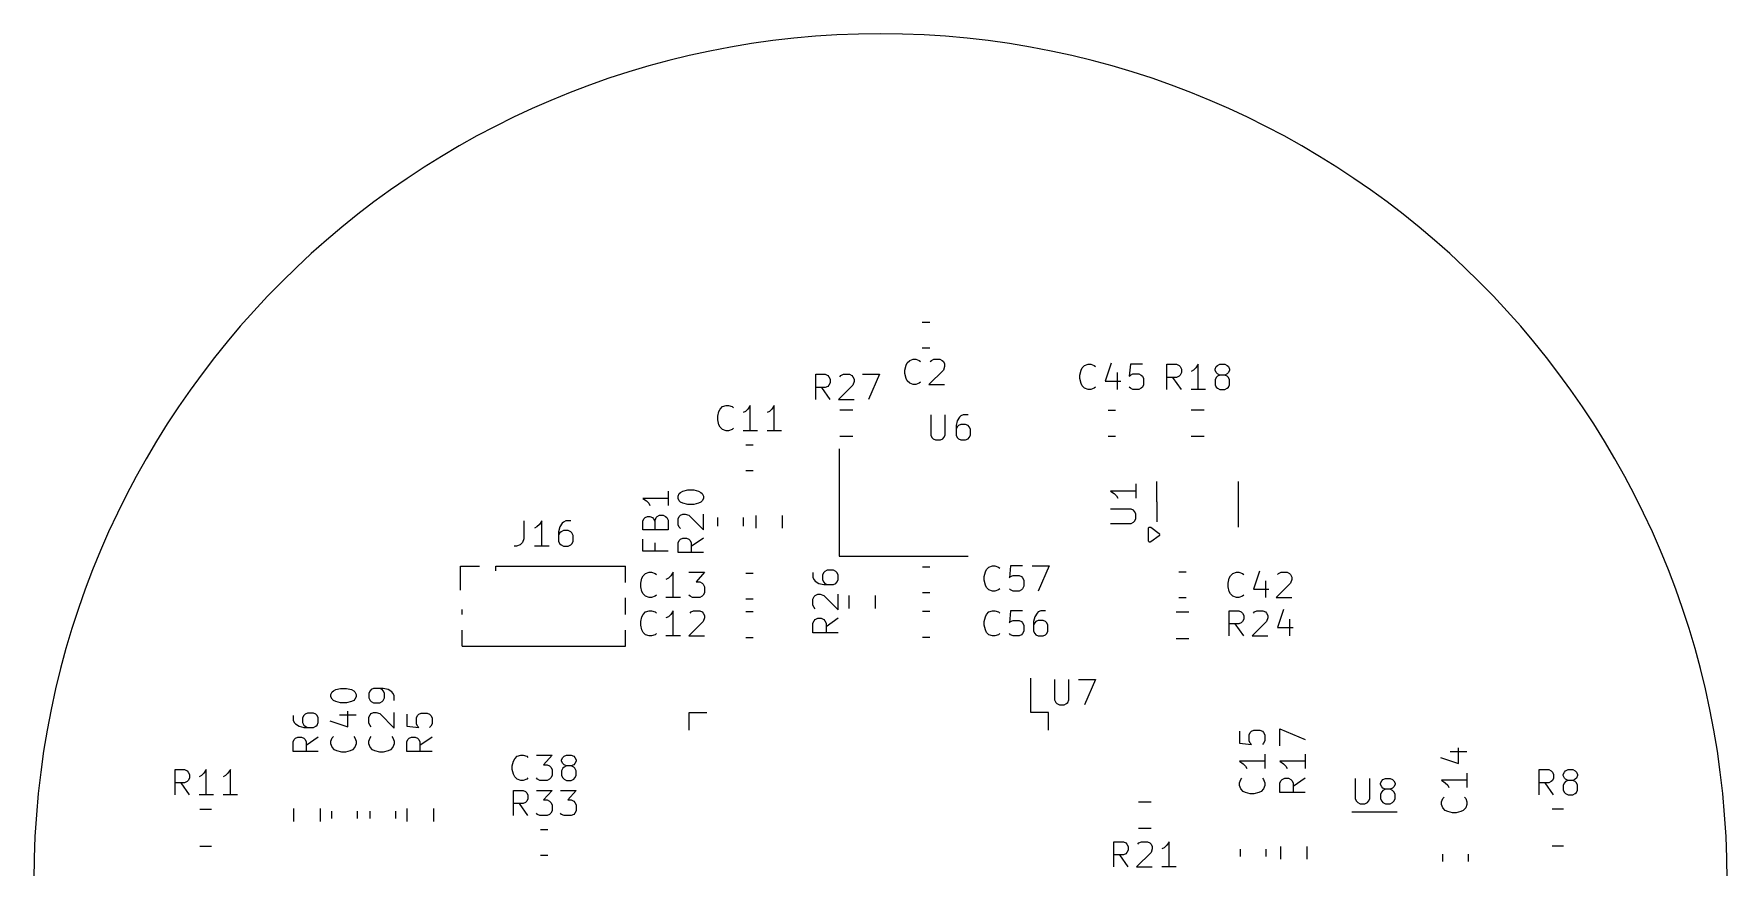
# Model space of a CAD drawing. Extents: x 116 to 183, y -110.2 to -37.6.
# Drawn here: x 116 to 183, y -70.6 to -37.6 of the extents above; entities that cross this region are included whole.
import ezdxf

# ---------------------------------------------------------------- set-up
doc = ezdxf.new("R2010")
doc.units = 0
doc.layers.add('BLACK', color=7, linetype='CONTINUOUS')

msp = doc.modelspace()

# ---------------------------------------------------------------- linework, layer by layer
at = {"layer": 'BLACK', "linetype": 'CONTINUOUS'}
for p, q in [((151.103733, -48.99), (151.396267, -48.99)), ((151.103733, -50.01), (151.396267, -50.01)), ((150.414286, -50.88339), (150.461905, -50.692914)), ((150.414286, -51.026247), (150.414286, -50.88339)), ((150.461905, -50.692914), (150.509524, -50.597676)), ((150.509524, -50.597676), (150.604762, -50.502438)), ((150.604762, -50.502438), (150.747619, -50.454819)), ((150.747619, -50.454819), (150.842857, -50.454819)), ((150.842857, -50.454819), (150.985714, -50.502438)), ((150.985714, -50.502438), (151.033333, -50.550057)), ((151.938095, -50.88339), (151.366667, -51.454819)), ((151.414286, -50.550057), (151.461905, -50.502438)), ((151.461905, -50.502438), (151.557143, -50.454819)), ((151.557143, -50.454819), (151.795238, -50.454819)), ((151.795238, -50.454819), (151.890476, -50.502438)), ((151.890476, -50.502438), (151.938095, -50.550057)), ((151.938095, -50.550057), (151.985714, -50.645295)), ((151.985714, -50.740533), (151.938095, -50.88339)), ((151.985714, -50.645295), (151.985714, -50.740533)), ((157.338095, -51.08339), (157.385714, -50.892914)), ((157.385714, -50.892914), (157.433333, -50.797676)), ((157.433333, -50.797676), (157.528571, -50.702438)), ((157.528571, -50.702438), (157.671428, -50.654819)), ((157.671428, -50.654819), (157.766666, -50.654819)), ((157.766666, -50.654819), (157.909523, -50.702438)), ((157.909523, -50.702438), (157.957142, -50.750057)), ((158.57619, -50.6072), (158.338095, -51.321485)), ((159.338095, -50.654819), (159.290476, -51.131009)), ((159.814285, -50.654819), (159.338095, -50.654819)), ((160.785714, -51.654819), (160.785714, -50.654819)), ((160.785714, -50.654819), (161.166666, -50.654819)), ((161.166666, -50.654819), (161.261904, -50.702438)), ((161.261904, -50.702438), (161.309523, -50.750057)), ((161.309523, -50.750057), (161.357142, -50.845295)), ((161.357142, -50.845295), (161.357142, -50.988152)), ((161.833333, -50.892914), (161.738095, -50.940533)), ((161.928571, -50.797676), (161.833333, -50.892914)), ((162.023809, -50.654819), (161.928571, -50.797676)), ((162.023809, -51.654819), (162.023809, -50.654819)), ((162.690476, -50.845295), (162.738095, -50.750057)), ((162.690476, -50.892914), (162.690476, -50.845295)), ((162.738095, -50.988152), (162.690476, -50.892914)), ((162.738095, -50.750057), (162.785714, -50.702438)), ((162.785714, -50.702438), (162.880952, -50.654819)), ((162.880952, -50.654819), (163.071428, -50.654819)), ((163.071428, -50.654819), (163.166666, -50.702438)), ((163.166666, -50.702438), (163.214285, -50.750057)), ((163.214285, -50.750057), (163.261904, -50.845295)), ((163.261904, -50.892914), (163.214285, -50.988152)), ((163.261904, -50.845295), (163.261904, -50.892914)), ((146.885714, -52.054819), (146.885714, -51.054819)), ((146.885714, -51.054819), (147.266666, -51.054819)), ((147.266666, -51.578628), (146.885714, -51.578628)), ((147.457142, -52.054819), (147.123809, -51.578628)), ((147.266666, -51.054819), (147.361904, -51.102438)), ((147.361904, -51.531009), (147.266666, -51.578628)), ((147.361904, -51.102438), (147.409523, -51.150057)), ((147.409523, -51.48339), (147.361904, -51.531009)), ((147.409523, -51.150057), (147.457142, -51.245295)), ((147.457142, -51.388152), (147.409523, -51.48339)), ((147.457142, -51.245295), (147.457142, -51.388152)), ((148.361904, -51.48339), (147.790476, -52.054819)), ((147.838095, -51.150057), (147.885714, -51.102438)), ((147.885714, -51.102438), (147.980952, -51.054819)), ((147.980952, -51.054819), (148.219047, -51.054819)), ((148.219047, -51.054819), (148.314285, -51.102438)), ((148.314285, -51.102438), (148.361904, -51.150057)), ((148.361904, -51.150057), (148.409523, -51.245295)), ((148.409523, -51.340533), (148.361904, -51.48339)), ((148.409523, -51.245295), (148.409523, -51.340533)), ((148.742857, -51.054819), (149.409523, -51.054819)), ((149.409523, -51.054819), (148.980952, -52.054819)), ((150.461905, -51.216723), (150.414286, -51.026247)), ((150.509524, -51.311961), (150.461905, -51.216723)), ((150.604762, -51.4072), (150.509524, -51.311961)), ((150.747619, -51.454819), (150.604762, -51.4072)), ((150.842857, -51.454819), (150.747619, -51.454819)), ((150.985714, -51.4072), (150.842857, -51.454819)), ((151.033333, -51.35958), (150.985714, -51.4072)), ((151.366667, -51.454819), (151.985714, -51.454819)), ((157.338095, -51.226247), (157.338095, -51.08339)), ((157.385714, -51.416723), (157.338095, -51.226247)), ((157.433333, -51.511961), (157.385714, -51.416723)), ((157.528571, -51.6072), (157.433333, -51.511961)), ((157.957142, -51.55958), (157.909523, -51.6072)), ((158.338095, -51.321485), (158.957142, -51.321485)), ((158.814285, -50.988152), (158.814285, -51.654819)), ((159.290476, -51.131009), (159.338095, -51.08339)), ((159.338095, -51.6072), (159.290476, -51.55958)), ((159.338095, -51.08339), (159.433333, -51.035771)), ((159.433333, -51.035771), (159.671428, -51.035771)), ((159.671428, -51.035771), (159.766666, -51.08339)), ((159.766666, -51.08339), (159.814285, -51.131009)), ((159.814285, -51.55958), (159.766666, -51.6072)), ((159.814285, -51.131009), (159.861904, -51.226247)), ((159.861904, -51.464342), (159.814285, -51.55958)), ((159.861904, -51.226247), (159.861904, -51.464342)), ((161.166666, -51.178628), (160.785714, -51.178628)), ((161.357142, -51.654819), (161.023809, -51.178628)), ((161.261904, -51.131009), (161.166666, -51.178628)), ((161.309523, -51.08339), (161.261904, -51.131009)), ((161.357142, -50.988152), (161.309523, -51.08339)), ((162.738095, -51.178628), (162.690476, -51.273866)), ((162.690476, -51.273866), (162.690476, -51.464342)), ((162.690476, -51.464342), (162.738095, -51.55958)), ((162.785714, -51.035771), (162.738095, -50.988152)), ((162.785714, -51.131009), (162.738095, -51.178628)), ((162.738095, -51.55958), (162.785714, -51.6072)), ((162.880952, -51.08339), (162.785714, -51.035771)), ((162.880952, -51.08339), (162.785714, -51.131009)), ((163.071428, -51.08339), (162.880952, -51.08339)), ((163.166666, -51.035771), (163.071428, -51.08339)), ((163.166666, -51.131009), (163.071428, -51.08339)), ((163.214285, -50.988152), (163.166666, -51.035771)), ((163.214285, -51.178628), (163.166666, -51.131009)), ((163.166666, -51.6072), (163.214285, -51.55958)), ((163.261904, -51.273866), (163.214285, -51.178628)), ((163.214285, -51.55958), (163.261904, -51.464342)), ((163.261904, -51.464342), (163.261904, -51.273866)), ((147.790476, -52.054819), (148.409523, -52.054819)), ((157.671428, -51.654819), (157.528571, -51.6072)), ((157.766666, -51.654819), (157.671428, -51.654819)), ((157.909523, -51.6072), (157.766666, -51.654819)), ((159.433333, -51.654819), (159.338095, -51.6072)), ((159.671428, -51.654819), (159.433333, -51.654819)), ((159.766666, -51.6072), (159.671428, -51.654819)), ((162.309523, -51.654819), (161.738095, -51.654819)), ((162.785714, -51.6072), (162.880952, -51.654819)), ((162.880952, -51.654819), (163.071428, -51.654819)), ((163.071428, -51.654819), (163.166666, -51.6072)), ((143.010095, -52.71539), (143.057714, -52.524914)), ((143.010095, -52.858247), (143.010095, -52.71539)), ((143.057714, -53.048723), (143.010095, -52.858247)), ((143.057714, -52.524914), (143.105333, -52.429676)), ((143.105333, -52.429676), (143.200571, -52.334438)), ((143.200571, -52.334438), (143.343428, -52.286819)), ((143.343428, -52.286819), (143.438666, -52.286819)), ((143.438666, -52.286819), (143.581523, -52.334438)), ((143.581523, -52.334438), (143.629142, -52.382057)), ((144.105333, -52.524914), (144.010095, -52.572533)), ((144.200571, -52.429676), (144.105333, -52.524914)), ((144.295809, -52.286819), (144.200571, -52.429676)), ((144.295809, -53.286819), (144.295809, -52.286819)), ((145.057714, -52.524914), (144.962476, -52.572533)), ((145.152952, -52.429676), (145.057714, -52.524914)), ((145.24819, -52.286819), (145.152952, -52.429676)), ((145.24819, -53.286819), (145.24819, -52.286819)), ((148.354724, -52.4775), (147.845276, -52.4775)), ((151.438095, -52.654819), (151.438095, -53.464342)), ((152.009523, -53.464342), (152.009523, -52.654819)), ((152.485714, -52.892914), (152.438095, -53.08339)), ((152.580952, -52.750057), (152.485714, -52.892914)), ((152.628571, -52.702438), (152.580952, -52.750057)), ((152.723809, -52.654819), (152.628571, -52.702438)), ((152.914285, -52.654819), (152.723809, -52.654819)), ((158.746267, -52.49), (158.453733, -52.49)), ((162.254724, -52.4775), (161.745276, -52.4775)), ((143.105333, -53.143961), (143.057714, -53.048723)), ((143.200571, -53.2392), (143.105333, -53.143961)), ((143.343428, -53.286819), (143.200571, -53.2392)), ((143.438666, -53.286819), (143.343428, -53.286819)), ((143.581523, -53.2392), (143.438666, -53.286819)), ((143.629142, -53.19158), (143.581523, -53.2392)), ((144.581523, -53.286819), (144.010095, -53.286819)), ((145.533904, -53.286819), (144.962476, -53.286819)), ((148.354724, -53.5225), (147.845276, -53.5225)), ((151.438095, -53.464342), (151.485714, -53.55958)), ((151.485714, -53.55958), (151.533333, -53.6072)), ((151.914285, -53.6072), (151.961904, -53.55958)), ((151.961904, -53.55958), (152.009523, -53.464342)), ((152.438095, -53.08339), (152.438095, -53.464342)), ((152.485714, -53.131009), (152.438095, -53.226247)), ((152.438095, -53.464342), (152.485714, -53.55958)), ((152.533333, -53.08339), (152.485714, -53.131009)), ((152.485714, -53.55958), (152.533333, -53.6072)), ((152.628571, -53.035771), (152.533333, -53.08339)), ((152.819047, -53.035771), (152.628571, -53.035771)), ((152.914285, -53.08339), (152.819047, -53.035771)), ((152.961904, -53.131009), (152.914285, -53.08339)), ((152.914285, -53.6072), (152.961904, -53.55958)), ((153.009523, -53.226247), (152.961904, -53.131009)), ((152.961904, -53.55958), (153.009523, -53.464342)), ((153.009523, -53.464342), (153.009523, -53.226247)), ((158.746267, -53.51), (158.453733, -53.51)), ((162.254724, -53.5225), (161.745276, -53.5225)), ((144.125733, -53.846), (144.418267, -53.846)), ((147.818, -54.009), (147.818, -58.259)), ((151.533333, -53.6072), (151.628571, -53.654819)), ((151.628571, -53.654819), (151.819047, -53.654819)), ((151.819047, -53.654819), (151.914285, -53.6072)), ((152.533333, -53.6072), (152.628571, -53.654819)), ((152.628571, -53.654819), (152.819047, -53.654819)), ((152.819047, -53.654819), (152.914285, -53.6072)), ((144.125733, -54.866), (144.418267, -54.866)), ((159.554819, -55.390476), (159.554819, -55.961904)), ((160.39, -56.1), (160.39, -55.3)), ((163.61, -57.1), (163.61, -55.3)), ((141.043819, -55.967428), (140.043819, -55.967428)), ((140.043819, -55.967428), (140.186676, -56.062666)), ((140.186676, -56.062666), (140.281914, -56.157904)), ((140.281914, -56.157904), (140.329533, -56.253142)), ((141.043819, -55.681714), (141.043819, -56.253142)), ((141.440819, -55.87219), (141.488438, -55.776952)), ((141.440819, -55.967428), (141.440819, -55.87219)), ((141.488438, -56.062666), (141.440819, -55.967428)), ((141.488438, -55.776952), (141.536057, -55.729333)), ((141.536057, -56.110285), (141.488438, -56.062666)), ((141.536057, -55.729333), (141.631295, -55.681714)), ((141.631295, -56.157904), (141.536057, -56.110285)), ((141.631295, -55.681714), (141.821771, -55.634095)), ((141.821771, -56.205523), (141.631295, -56.157904)), ((141.821771, -55.634095), (142.059866, -55.634095)), ((142.059866, -56.205523), (141.821771, -56.205523)), ((142.059866, -55.634095), (142.250342, -55.681714)), ((142.250342, -56.157904), (142.059866, -56.205523)), ((142.250342, -55.681714), (142.34558, -55.729333)), ((142.34558, -56.110285), (142.250342, -56.157904)), ((142.34558, -55.729333), (142.3932, -55.776952)), ((142.3932, -56.062666), (142.34558, -56.110285)), ((142.3932, -55.776952), (142.440819, -55.87219)), ((142.440819, -55.967428), (142.3932, -56.062666)), ((142.440819, -55.87219), (142.440819, -55.967428)), ((159.554819, -55.67619), (158.554819, -55.67619)), ((158.554819, -55.67619), (158.697676, -55.771428)), ((158.697676, -55.771428), (158.792914, -55.866666)), ((158.792914, -55.866666), (158.840533, -55.961904)), ((160.39, -56.1), (160.39, -56.9)), ((135.334476, -56.858819), (135.334476, -57.573104)), ((136.048762, -56.858819), (135.953524, -57.001676)), ((136.048762, -57.858819), (136.048762, -56.858819)), ((136.905905, -56.906438), (136.858286, -56.954057)), ((137.001143, -56.858819), (136.905905, -56.906438)), ((137.191619, -56.858819), (137.001143, -56.858819)), ((140.043819, -56.87219), (140.091438, -56.776952)), ((140.043819, -57.205523), (140.043819, -56.87219)), ((140.091438, -56.776952), (140.139057, -56.729333)), ((140.139057, -56.729333), (140.234295, -56.681714)), ((140.234295, -56.681714), (140.329533, -56.681714)), ((140.329533, -56.681714), (140.424771, -56.729333)), ((140.424771, -56.729333), (140.47239, -56.776952)), ((140.47239, -56.776952), (140.520009, -56.87219)), ((140.520009, -56.87219), (140.567628, -56.729333)), ((140.520009, -56.87219), (140.520009, -57.205523)), ((140.567628, -56.729333), (140.615247, -56.681714)), ((140.615247, -56.681714), (140.710485, -56.634095)), ((140.710485, -56.634095), (140.853342, -56.634095)), ((140.853342, -56.634095), (140.94858, -56.681714)), ((140.94858, -56.681714), (140.9962, -56.729333)), ((140.9962, -56.729333), (141.043819, -56.824571)), ((141.043819, -56.824571), (141.043819, -57.205523)), ((141.440819, -56.776952), (141.488438, -56.681714)), ((141.440819, -57.015047), (141.440819, -56.776952)), ((141.488438, -56.681714), (141.536057, -56.634095)), ((141.536057, -56.634095), (141.631295, -56.586476)), ((141.631295, -56.586476), (141.726533, -56.586476)), ((141.726533, -56.586476), (141.86939, -56.634095)), ((141.86939, -56.634095), (142.440819, -57.205523)), ((142.440819, -57.205523), (142.440819, -56.586476)), ((143, -56.724733), (143, -57.067267)), ((144.02, -56.724733), (144.02, -57.067267)), ((144.5115, -56.641276), (144.5115, -57.150724)), ((145.5565, -56.641276), (145.5565, -57.150724)), ((159.364342, -56.390476), (158.554819, -56.390476)), ((159.45958, -56.438095), (159.364342, -56.390476)), ((159.364342, -56.961904), (159.45958, -56.914285)), ((159.5072, -56.485714), (159.45958, -56.438095)), ((159.45958, -56.914285), (159.5072, -56.866666)), ((159.554819, -56.580952), (159.5072, -56.485714)), ((159.5072, -56.866666), (159.554819, -56.771428)), ((159.554819, -56.771428), (159.554819, -56.580952)), ((135.334476, -57.573104), (135.286857, -57.715961)), ((135.858286, -57.096914), (135.763048, -57.144533)), ((135.953524, -57.001676), (135.858286, -57.096914)), ((136.763048, -57.096914), (136.715429, -57.28739)), ((136.715429, -57.28739), (136.715429, -57.668342)), ((136.763048, -57.335009), (136.715429, -57.430247)), ((136.858286, -56.954057), (136.763048, -57.096914)), ((136.810667, -57.28739), (136.763048, -57.335009)), ((136.905905, -57.239771), (136.810667, -57.28739)), ((137.096381, -57.239771), (136.905905, -57.239771)), ((137.191619, -57.28739), (137.096381, -57.239771)), ((137.239238, -57.335009), (137.191619, -57.28739)), ((137.286857, -57.430247), (137.239238, -57.335009)), ((137.286857, -57.668342), (137.286857, -57.430247)), ((141.043819, -57.205523), (140.043819, -57.205523)), ((140.043819, -58.062666), (140.043819, -57.586476)), ((141.488438, -57.110285), (141.440819, -57.015047)), ((141.536057, -57.157904), (141.488438, -57.110285)), ((141.488438, -57.634095), (141.536057, -57.586476)), ((141.536057, -57.586476), (141.631295, -57.538857)), ((141.631295, -57.538857), (141.774152, -57.538857)), ((141.774152, -57.538857), (141.86939, -57.586476)), ((141.86939, -57.586476), (141.917009, -57.634095)), ((142.440819, -57.538857), (141.964628, -57.87219)), ((158.554819, -56.961904), (159.364342, -56.961904)), ((160.05, -57.16), (160.052162, -57.149125)), ((160.05, -57.64), (160.05, -57.16)), ((160.051664, -57.145965), (160.053216, -57.14383)), ((160.052162, -57.149125), (160.051664, -57.145965)), ((160.053216, -57.14383), (160.054567, -57.137039)), ((160.054567, -57.137039), (160.067724, -57.123881)), ((160.067724, -57.123881), (160.078674, -57.108826)), ((160.078674, -57.108826), (160.083549, -57.108056)), ((160.083549, -57.108056), (160.087039, -57.104567)), ((160.087039, -57.104567), (160.105649, -57.104567)), ((160.105649, -57.104567), (160.124035, -57.101664)), ((160.124035, -57.101664), (160.130324, -57.104567)), ((160.130324, -57.104567), (160.132961, -57.104567)), ((160.132961, -57.104567), (160.135222, -57.106828)), ((160.135222, -57.106828), (160.14529, -57.111476)), ((160.14529, -57.111476), (160.47529, -57.351476)), ((160.47529, -57.448524), (160.14529, -57.688524)), ((160.47529, -57.351476), (160.491173, -57.368674)), ((160.491173, -57.431326), (160.47529, -57.448524)), ((160.491173, -57.368674), (160.492674, -57.37818)), ((160.492674, -57.421819), (160.491173, -57.431326)), ((160.492674, -57.37818), (160.498336, -57.385965)), ((160.498336, -57.414035), (160.492674, -57.421819)), ((160.498336, -57.385965), (160.496119, -57.4)), ((160.496119, -57.4), (160.498336, -57.414035)), ((135.048762, -57.858819), (134.953524, -57.858819)), ((135.191619, -57.8112), (135.048762, -57.858819)), ((135.286857, -57.715961), (135.191619, -57.8112)), ((136.334476, -57.858819), (135.763048, -57.858819)), ((136.715429, -57.668342), (136.763048, -57.76358)), ((136.763048, -57.76358), (136.810667, -57.8112)), ((136.810667, -57.8112), (136.905905, -57.858819)), ((136.905905, -57.858819), (137.096381, -57.858819)), ((137.096381, -57.858819), (137.191619, -57.8112)), ((137.191619, -57.8112), (137.239238, -57.76358)), ((137.239238, -57.76358), (137.286857, -57.668342)), ((141.043819, -58.062666), (140.043819, -58.062666)), ((140.520009, -57.729333), (140.520009, -58.062666)), ((141.440819, -57.729333), (141.488438, -57.634095)), ((141.440819, -58.110285), (141.440819, -57.729333)), ((142.440819, -58.110285), (141.440819, -58.110285)), ((141.917009, -57.634095), (141.964628, -57.729333)), ((141.964628, -57.729333), (141.964628, -58.110285)), ((147.818, -58.259), (152.918, -58.259)), ((160.052162, -57.650874), (160.05, -57.64)), ((160.051664, -57.654035), (160.052162, -57.650874)), ((160.053216, -57.656169), (160.051664, -57.654035)), ((160.054567, -57.662961), (160.053216, -57.656169)), ((160.067724, -57.676118), (160.054567, -57.662961)), ((160.078674, -57.691174), (160.067724, -57.676118)), ((160.083549, -57.691943), (160.078674, -57.691174)), ((160.087039, -57.695433), (160.083549, -57.691943)), ((160.105649, -57.695433), (160.087039, -57.695433)), ((160.124035, -57.698336), (160.105649, -57.695433)), ((160.130324, -57.695433), (160.124035, -57.698336)), ((160.132961, -57.695433), (160.130324, -57.695433)), ((160.135222, -57.693171), (160.132961, -57.695433)), ((160.14529, -57.688524), (160.135222, -57.693171)), ((132.83, -58.65), (133.59, -58.65)), ((132.83, -59.6), (132.83, -58.65)), ((134.225, -58.65), (139.365, -58.65)), ((134.225, -58.84), (134.225, -58.65)), ((139.365, -59.29247), (139.365, -58.65)), ((140.057333, -59.033676), (140.152571, -58.938438)), ((140.152571, -58.938438), (140.295428, -58.890819)), ((140.295428, -58.890819), (140.390666, -58.890819)), ((140.390666, -58.890819), (140.533523, -58.938438)), ((140.533523, -58.938438), (140.581142, -58.986057)), ((141.247809, -58.890819), (141.152571, -59.033676)), ((141.247809, -59.890819), (141.247809, -58.890819)), ((141.866857, -58.890819), (142.485904, -58.890819)), ((142.485904, -58.890819), (142.152571, -59.271771)), ((144.125733, -58.926), (144.418267, -58.926)), ((146.774819, -58.904333), (146.774819, -59.094809)), ((147.20339, -58.904333), (147.155771, -58.999571)), ((147.251009, -58.856714), (147.20339, -58.904333)), ((147.346247, -58.809095), (147.251009, -58.856714)), ((147.584342, -58.809095), (147.346247, -58.809095)), ((147.67958, -58.856714), (147.584342, -58.809095)), ((147.7272, -58.904333), (147.67958, -58.856714)), ((147.774819, -58.999571), (147.7272, -58.904333)), ((151.110733, -58.672), (151.403267, -58.672)), ((153.551095, -59.06539), (153.598714, -58.874914)), ((153.598714, -58.874914), (153.646333, -58.779676)), ((153.646333, -58.779676), (153.741571, -58.684438)), ((153.741571, -58.684438), (153.884428, -58.636819)), ((153.884428, -58.636819), (153.979666, -58.636819)), ((153.979666, -58.636819), (154.122523, -58.684438)), ((154.122523, -58.684438), (154.170142, -58.732057)), ((154.598714, -58.636819), (154.551095, -59.113009)), ((155.074904, -58.636819), (154.598714, -58.636819)), ((155.455857, -58.636819), (156.122523, -58.636819)), ((156.122523, -58.636819), (155.693952, -59.636819)), ((161.546267, -58.89), (161.253733, -58.89)), ((163.298333, -59.033676), (163.393571, -58.938438)), ((163.393571, -58.938438), (163.536428, -58.890819)), ((163.536428, -58.890819), (163.631666, -58.890819)), ((163.631666, -58.890819), (163.774523, -58.938438)), ((163.774523, -58.938438), (163.822142, -58.986057)), ((164.44119, -58.8432), (164.203095, -59.557485)), ((165.155476, -58.986057), (165.203095, -58.938438)), ((165.203095, -58.938438), (165.298333, -58.890819)), ((165.298333, -58.890819), (165.536428, -58.890819)), ((165.536428, -58.890819), (165.631666, -58.938438)), ((165.631666, -58.938438), (165.679285, -58.986057)), ((139.962095, -59.31939), (140.009714, -59.128914)), ((139.962095, -59.462247), (139.962095, -59.31939)), ((140.009714, -59.652723), (139.962095, -59.462247)), ((140.009714, -59.128914), (140.057333, -59.033676)), ((141.057333, -59.128914), (140.962095, -59.176533)), ((141.152571, -59.033676), (141.057333, -59.128914)), ((142.152571, -59.271771), (142.295428, -59.271771)), ((142.295428, -59.271771), (142.390666, -59.31939)), ((142.390666, -59.31939), (142.438285, -59.367009)), ((142.438285, -59.367009), (142.485904, -59.462247)), ((142.485904, -59.462247), (142.485904, -59.700342)), ((146.774819, -59.094809), (146.822438, -59.190047)), ((146.822438, -59.190047), (146.870057, -59.237666)), ((146.870057, -59.237666), (147.012914, -59.332904)), ((147.012914, -59.332904), (147.20339, -59.380523)), ((147.155771, -58.999571), (147.155771, -59.190047)), ((147.155771, -59.190047), (147.20339, -59.285285)), ((147.20339, -59.285285), (147.251009, -59.332904)), ((147.20339, -59.380523), (147.584342, -59.380523)), ((147.251009, -59.332904), (147.346247, -59.380523)), ((147.584342, -59.380523), (147.67958, -59.332904)), ((147.67958, -59.332904), (147.7272, -59.285285)), ((147.7272, -59.285285), (147.774819, -59.190047)), ((147.774819, -59.190047), (147.774819, -58.999571)), ((153.551095, -59.208247), (153.551095, -59.06539)), ((153.598714, -59.398723), (153.551095, -59.208247)), ((153.646333, -59.493961), (153.598714, -59.398723)), ((153.741571, -59.5892), (153.646333, -59.493961)), ((153.884428, -59.636819), (153.741571, -59.5892)), ((154.122523, -59.5892), (153.979666, -59.636819)), ((154.170142, -59.54158), (154.122523, -59.5892)), ((154.551095, -59.113009), (154.598714, -59.06539)), ((154.598714, -59.5892), (154.551095, -59.54158)), ((154.598714, -59.06539), (154.693952, -59.017771)), ((154.693952, -59.636819), (154.598714, -59.5892)), ((154.693952, -59.017771), (154.932047, -59.017771)), ((154.932047, -59.017771), (155.027285, -59.06539)), ((155.027285, -59.5892), (154.932047, -59.636819)), ((155.027285, -59.06539), (155.074904, -59.113009)), ((155.074904, -59.54158), (155.027285, -59.5892)), ((155.074904, -59.113009), (155.122523, -59.208247)), ((155.122523, -59.446342), (155.074904, -59.54158)), ((155.122523, -59.208247), (155.122523, -59.446342)), ((163.203095, -59.31939), (163.250714, -59.128914)), ((163.203095, -59.462247), (163.203095, -59.31939)), ((163.250714, -59.652723), (163.203095, -59.462247)), ((163.250714, -59.128914), (163.298333, -59.033676)), ((164.203095, -59.557485), (164.822142, -59.557485)), ((164.679285, -59.224152), (164.679285, -59.890819)), ((165.679285, -59.31939), (165.107857, -59.890819)), ((165.679285, -58.986057), (165.726904, -59.081295)), ((165.726904, -59.176533), (165.679285, -59.31939)), ((165.726904, -59.081295), (165.726904, -59.176533)), ((139.365, -60.56247), (139.365, -59.90753)), ((140.057333, -59.747961), (140.009714, -59.652723)), ((140.152571, -59.8432), (140.057333, -59.747961)), ((140.295428, -59.890819), (140.152571, -59.8432)), ((140.390666, -59.890819), (140.295428, -59.890819)), ((140.533523, -59.8432), (140.390666, -59.890819)), ((140.581142, -59.79558), (140.533523, -59.8432)), ((141.533523, -59.890819), (140.962095, -59.890819)), ((141.914476, -59.8432), (141.866857, -59.79558)), ((142.009714, -59.890819), (141.914476, -59.8432)), ((142.295428, -59.890819), (142.009714, -59.890819)), ((142.390666, -59.8432), (142.295428, -59.890819)), ((142.438285, -59.79558), (142.390666, -59.8432)), ((142.485904, -59.700342), (142.438285, -59.79558)), ((144.125733, -59.946), (144.418267, -59.946)), ((146.774819, -59.951952), (146.822438, -59.856714)), ((146.774819, -60.190047), (146.774819, -59.951952)), ((146.822438, -60.285285), (146.774819, -60.190047)), ((146.822438, -59.856714), (146.870057, -59.809095)), ((146.870057, -60.332904), (146.822438, -60.285285)), ((146.870057, -59.809095), (146.965295, -59.761476)), ((146.965295, -59.761476), (147.060533, -59.761476)), ((147.060533, -59.761476), (147.20339, -59.809095)), ((147.20339, -59.809095), (147.774819, -60.380523)), ((147.774819, -60.380523), (147.774819, -59.761476)), ((148.1945, -59.816276), (148.1945, -60.325724)), ((149.2395, -59.816276), (149.2395, -60.325724)), ((151.110733, -59.692), (151.403267, -59.692)), ((153.979666, -59.636819), (153.884428, -59.636819)), ((154.932047, -59.636819), (154.693952, -59.636819)), ((161.546267, -59.91), (161.253733, -59.91)), ((163.298333, -59.747961), (163.250714, -59.652723)), ((163.393571, -59.8432), (163.298333, -59.747961)), ((163.536428, -59.890819), (163.393571, -59.8432)), ((163.631666, -59.890819), (163.536428, -59.890819)), ((163.774523, -59.8432), (163.631666, -59.890819)), ((163.822142, -59.79558), (163.774523, -59.8432)), ((165.107857, -59.890819), (165.726904, -59.890819)), ((132.895, -60.56247), (132.895, -60.36)), ((139.962095, -60.84339), (140.009714, -60.652914)), ((139.962095, -60.986247), (139.962095, -60.84339)), ((140.009714, -60.652914), (140.057333, -60.557676)), ((140.057333, -60.557676), (140.152571, -60.462438)), ((140.152571, -60.462438), (140.295428, -60.414819)), ((140.295428, -60.414819), (140.390666, -60.414819)), ((140.390666, -60.414819), (140.533523, -60.462438)), ((140.533523, -60.462438), (140.581142, -60.510057)), ((141.057333, -60.652914), (140.962095, -60.700533)), ((141.152571, -60.557676), (141.057333, -60.652914)), ((141.247809, -60.414819), (141.152571, -60.557676)), ((141.247809, -61.414819), (141.247809, -60.414819)), ((142.438285, -60.84339), (141.866857, -61.414819)), ((141.914476, -60.510057), (141.962095, -60.462438)), ((141.962095, -60.462438), (142.057333, -60.414819)), ((142.057333, -60.414819), (142.295428, -60.414819)), ((142.295428, -60.414819), (142.390666, -60.462438)), ((142.390666, -60.462438), (142.438285, -60.510057)), ((142.438285, -60.510057), (142.485904, -60.605295)), ((142.485904, -60.700533), (142.438285, -60.84339)), ((142.485904, -60.605295), (142.485904, -60.700533)), ((144.125733, -60.45), (144.418267, -60.45)), ((146.774819, -60.904333), (146.822438, -60.809095)), ((146.774819, -61.285285), (146.774819, -60.904333)), ((146.822438, -60.809095), (146.870057, -60.761476)), ((146.870057, -60.761476), (146.965295, -60.713857)), ((146.965295, -60.713857), (147.108152, -60.713857)), ((147.108152, -60.713857), (147.20339, -60.761476)), ((147.20339, -60.761476), (147.251009, -60.809095)), ((147.251009, -60.809095), (147.298628, -60.904333)), ((147.774819, -60.713857), (147.298628, -61.04719)), ((147.298628, -60.904333), (147.298628, -61.285285)), ((151.403267, -60.45), (151.110733, -60.45)), ((153.551095, -60.84339), (153.598714, -60.652914)), ((153.551095, -60.986247), (153.551095, -60.84339)), ((153.598714, -60.652914), (153.646333, -60.557676)), ((153.646333, -60.557676), (153.741571, -60.462438)), ((153.741571, -60.462438), (153.884428, -60.414819)), ((153.884428, -60.414819), (153.979666, -60.414819)), ((153.979666, -60.414819), (154.122523, -60.462438)), ((154.122523, -60.462438), (154.170142, -60.510057)), ((154.598714, -60.414819), (154.551095, -60.891009)), ((154.551095, -60.891009), (154.598714, -60.84339)), ((155.074904, -60.414819), (154.598714, -60.414819)), ((154.598714, -60.84339), (154.693952, -60.795771)), ((154.693952, -60.795771), (154.932047, -60.795771)), ((154.932047, -60.795771), (155.027285, -60.84339)), ((155.027285, -60.84339), (155.074904, -60.891009)), ((155.074904, -60.891009), (155.122523, -60.986247)), ((155.551095, -60.652914), (155.503476, -60.84339)), ((155.503476, -60.84339), (155.503476, -61.224342)), ((155.551095, -60.891009), (155.503476, -60.986247)), ((155.646333, -60.510057), (155.551095, -60.652914)), ((155.598714, -60.84339), (155.551095, -60.891009)), ((155.693952, -60.795771), (155.598714, -60.84339)), ((155.693952, -60.462438), (155.646333, -60.510057)), ((155.78919, -60.414819), (155.693952, -60.462438)), ((155.884428, -60.795771), (155.693952, -60.795771)), ((155.979666, -60.414819), (155.78919, -60.414819)), ((155.979666, -60.84339), (155.884428, -60.795771)), ((156.027285, -60.891009), (155.979666, -60.84339)), ((156.074904, -60.986247), (156.027285, -60.891009)), ((161.654724, -60.4775), (161.145276, -60.4775)), ((163.250714, -61.414819), (163.250714, -60.414819)), ((163.250714, -60.414819), (163.631666, -60.414819)), ((163.631666, -60.938628), (163.250714, -60.938628)), ((163.822142, -61.414819), (163.488809, -60.938628)), ((163.631666, -60.414819), (163.726904, -60.462438)), ((163.726904, -60.891009), (163.631666, -60.938628)), ((163.726904, -60.462438), (163.774523, -60.510057)), ((163.774523, -60.84339), (163.726904, -60.891009)), ((163.774523, -60.510057), (163.822142, -60.605295)), ((163.822142, -60.748152), (163.774523, -60.84339)), ((163.822142, -60.605295), (163.822142, -60.748152)), ((164.726904, -60.84339), (164.155476, -61.414819)), ((164.203095, -60.510057), (164.250714, -60.462438)), ((164.250714, -60.462438), (164.345952, -60.414819)), ((164.345952, -60.414819), (164.584047, -60.414819)), ((164.584047, -60.414819), (164.679285, -60.462438)), ((164.679285, -60.462438), (164.726904, -60.510057)), ((164.726904, -60.510057), (164.774523, -60.605295)), ((164.774523, -60.700533), (164.726904, -60.84339)), ((164.774523, -60.605295), (164.774523, -60.700533)), ((165.393571, -60.3672), (165.155476, -61.081485)), ((165.631666, -60.748152), (165.631666, -61.414819)), ((132.895, -61.82), (132.895, -61.17753)), ((139.365, -61.82), (139.365, -61.17753)), ((140.009714, -61.176723), (139.962095, -60.986247)), ((140.057333, -61.271961), (140.009714, -61.176723)), ((140.152571, -61.3672), (140.057333, -61.271961)), ((140.295428, -61.414819), (140.152571, -61.3672)), ((140.390666, -61.414819), (140.295428, -61.414819)), ((140.533523, -61.3672), (140.390666, -61.414819)), ((140.581142, -61.31958), (140.533523, -61.3672)), ((141.533523, -61.414819), (140.962095, -61.414819)), ((141.866857, -61.414819), (142.485904, -61.414819)), ((144.125733, -61.47), (144.418267, -61.47)), ((147.774819, -61.285285), (146.774819, -61.285285)), ((151.403267, -61.47), (151.110733, -61.47)), ((153.598714, -61.176723), (153.551095, -60.986247)), ((153.646333, -61.271961), (153.598714, -61.176723)), ((153.741571, -61.3672), (153.646333, -61.271961)), ((153.884428, -61.414819), (153.741571, -61.3672)), ((153.979666, -61.414819), (153.884428, -61.414819)), ((154.122523, -61.3672), (153.979666, -61.414819)), ((154.170142, -61.31958), (154.122523, -61.3672)), ((154.598714, -61.3672), (154.551095, -61.31958)), ((154.693952, -61.414819), (154.598714, -61.3672)), ((154.932047, -61.414819), (154.693952, -61.414819)), ((155.027285, -61.3672), (154.932047, -61.414819)), ((155.074904, -61.31958), (155.027285, -61.3672)), ((155.122523, -61.224342), (155.074904, -61.31958)), ((155.122523, -60.986247), (155.122523, -61.224342)), ((155.503476, -61.224342), (155.551095, -61.31958)), ((155.551095, -61.31958), (155.598714, -61.3672)), ((155.598714, -61.3672), (155.693952, -61.414819)), ((155.693952, -61.414819), (155.884428, -61.414819)), ((155.884428, -61.414819), (155.979666, -61.3672)), ((155.979666, -61.3672), (156.027285, -61.31958)), ((156.027285, -61.31958), (156.074904, -61.224342)), ((156.074904, -61.224342), (156.074904, -60.986247)), ((161.654724, -61.5225), (161.145276, -61.5225)), ((164.155476, -61.414819), (164.774523, -61.414819)), ((165.155476, -61.081485), (165.774523, -61.081485)), ((132.895, -61.82), (139.365, -61.82)), ((127.704819, -63.72619), (127.752438, -63.630952)), ((127.752438, -63.630952), (127.800057, -63.583333)), ((127.800057, -63.583333), (127.895295, -63.535714)), ((127.895295, -63.535714), (128.085771, -63.488095)), ((128.085771, -63.488095), (128.323866, -63.488095)), ((128.323866, -63.488095), (128.514342, -63.535714)), ((128.514342, -63.535714), (128.60958, -63.583333)), ((128.60958, -63.583333), (128.6572, -63.630952)), ((128.6572, -63.630952), (128.704819, -63.72619)), ((129.252438, -63.583333), (129.204819, -63.678571)), ((129.300057, -63.535714), (129.252438, -63.583333)), ((129.395295, -63.488095), (129.300057, -63.535714)), ((129.776247, -63.488095), (129.395295, -63.488095)), ((129.728628, -63.535714), (129.63339, -63.488095)), ((129.776247, -63.583333), (129.728628, -63.535714)), ((129.966723, -63.535714), (129.776247, -63.488095)), ((129.823866, -63.678571), (129.776247, -63.583333)), ((130.10958, -63.630952), (129.966723, -63.535714)), ((130.1572, -63.678571), (130.10958, -63.630952)), ((155.39624, -64.44825), (155.39624, -63.08325)), ((156.337095, -63.139069), (156.337095, -63.948592)), ((156.908523, -63.948592), (156.908523, -63.139069)), ((157.289476, -63.139069), (157.956142, -63.139069)), ((157.956142, -63.139069), (157.527571, -64.139069)), ((127.704819, -63.821428), (127.704819, -63.72619)), ((127.752438, -63.916666), (127.704819, -63.821428)), ((127.800057, -63.964285), (127.752438, -63.916666)), ((127.895295, -64.011904), (127.800057, -63.964285)), ((128.085771, -64.059523), (127.895295, -64.011904)), ((128.323866, -64.059523), (128.085771, -64.059523)), ((128.514342, -64.011904), (128.323866, -64.059523)), ((128.60958, -63.964285), (128.514342, -64.011904)), ((128.6572, -63.916666), (128.60958, -63.964285)), ((128.704819, -63.821428), (128.6572, -63.916666)), ((128.704819, -63.72619), (128.704819, -63.821428)), ((129.204819, -63.678571), (129.204819, -63.869047)), ((129.204819, -63.869047), (129.252438, -63.964285)), ((129.252438, -63.964285), (129.300057, -64.011904)), ((129.300057, -64.011904), (129.395295, -64.059523)), ((129.395295, -64.059523), (129.63339, -64.059523)), ((129.63339, -64.059523), (129.728628, -64.011904)), ((129.728628, -64.011904), (129.776247, -63.964285)), ((129.776247, -63.964285), (129.823866, -63.869047)), ((129.823866, -63.869047), (129.823866, -63.678571)), ((130.204819, -63.773809), (130.1572, -63.678571)), ((130.204819, -63.964285), (130.204819, -63.773809)), ((156.337095, -63.948592), (156.384714, -64.04383)), ((156.384714, -64.04383), (156.432333, -64.09145)), ((156.432333, -64.09145), (156.527571, -64.139069)), ((156.527571, -64.139069), (156.718047, -64.139069)), ((156.718047, -64.139069), (156.813285, -64.09145)), ((156.813285, -64.09145), (156.860904, -64.04383)), ((156.860904, -64.04383), (156.908523, -63.948592)), ((126.204819, -64.559523), (126.204819, -64.749999)), ((126.204819, -64.749999), (126.252438, -64.845237)), ((126.252438, -64.845237), (126.300057, -64.892856)), ((126.300057, -64.892856), (126.442914, -64.988094)), ((126.442914, -64.988094), (126.63339, -65.035713)), ((126.63339, -64.559523), (126.585771, -64.654761)), ((126.585771, -64.654761), (126.585771, -64.845237)), ((126.585771, -64.845237), (126.63339, -64.940475)), ((126.681009, -64.511904), (126.63339, -64.559523)), ((126.63339, -64.940475), (126.681009, -64.988094)), ((126.776247, -64.464285), (126.681009, -64.511904)), ((126.681009, -64.988094), (126.776247, -65.035713)), ((127.014342, -64.464285), (126.776247, -64.464285)), ((127.10958, -64.511904), (127.014342, -64.464285)), ((127.014342, -65.035713), (127.10958, -64.988094)), ((127.1572, -64.559523), (127.10958, -64.511904)), ((127.10958, -64.988094), (127.1572, -64.940475)), ((127.204819, -64.654761), (127.1572, -64.559523)), ((127.1572, -64.940475), (127.204819, -64.845237)), ((127.204819, -64.845237), (127.204819, -64.654761)), ((127.6572, -64.773809), (128.371485, -65.011904)), ((128.038152, -64.535714), (128.704819, -64.535714)), ((128.371485, -65.011904), (128.371485, -64.392857)), ((129.204819, -64.630952), (129.252438, -64.535714)), ((129.204819, -64.869047), (129.204819, -64.630952)), ((129.252438, -64.964285), (129.204819, -64.869047)), ((129.252438, -64.535714), (129.300057, -64.488095)), ((129.300057, -65.011904), (129.252438, -64.964285)), ((129.300057, -64.488095), (129.395295, -64.440476)), ((129.395295, -64.440476), (129.490533, -64.440476)), ((129.490533, -64.440476), (129.63339, -64.488095)), ((129.63339, -64.488095), (130.204819, -65.059523)), ((130.204819, -65.059523), (130.204819, -64.440476)), ((130.704819, -64.511904), (130.704819, -64.988094)), ((130.704819, -64.988094), (131.181009, -65.035713)), ((131.085771, -64.654761), (131.13339, -64.559523)), ((131.085771, -64.892856), (131.085771, -64.654761)), ((131.13339, -64.988094), (131.085771, -64.892856)), ((131.13339, -64.559523), (131.181009, -64.511904)), ((131.181009, -65.035713), (131.13339, -64.988094)), ((131.181009, -64.511904), (131.276247, -64.464285)), ((131.276247, -64.464285), (131.514342, -64.464285)), ((131.514342, -64.464285), (131.60958, -64.511904)), ((131.60958, -64.511904), (131.6572, -64.559523)), ((131.6572, -64.988094), (131.60958, -65.035713)), ((131.6572, -64.559523), (131.704819, -64.654761)), ((131.704819, -64.892856), (131.6572, -64.988094)), ((131.704819, -64.654761), (131.704819, -64.892856)), ((141.87624, -64.44825), (142.57624, -64.44825)), ((141.87624, -65.14825), (141.87624, -64.44825)), ((156.09624, -64.44825), (155.39624, -64.44825)), ((156.09624, -65.14825), (156.09624, -64.44825)), ((126.204819, -65.607142), (126.252438, -65.511904)), ((126.204819, -65.988094), (126.204819, -65.607142)), ((126.252438, -65.511904), (126.300057, -65.464285)), ((126.300057, -65.464285), (126.395295, -65.416666)), ((126.395295, -65.416666), (126.538152, -65.416666)), ((126.538152, -65.416666), (126.63339, -65.464285)), ((126.63339, -65.035713), (127.014342, -65.035713)), ((126.63339, -65.464285), (126.681009, -65.511904)), ((126.681009, -65.511904), (126.728628, -65.607142)), ((127.204819, -65.416666), (126.728628, -65.749999)), ((126.728628, -65.607142), (126.728628, -65.988094)), ((127.704819, -65.583333), (127.752438, -65.440476)), ((127.704819, -65.678571), (127.704819, -65.583333)), ((127.752438, -65.440476), (127.800057, -65.392857)), ((128.60958, -65.392857), (128.6572, -65.440476)), ((128.6572, -65.440476), (128.704819, -65.583333)), ((128.704819, -65.583333), (128.704819, -65.678571)), ((129.204819, -65.583333), (129.252438, -65.440476)), ((129.204819, -65.678571), (129.204819, -65.583333)), ((129.252438, -65.440476), (129.300057, -65.392857)), ((130.10958, -65.392857), (130.1572, -65.440476)), ((130.1572, -65.440476), (130.204819, -65.583333)), ((130.204819, -65.583333), (130.204819, -65.678571)), ((130.704819, -65.607142), (130.752438, -65.511904)), ((130.704819, -65.988094), (130.704819, -65.607142)), ((130.752438, -65.511904), (130.800057, -65.464285)), ((130.800057, -65.464285), (130.895295, -65.416666)), ((130.895295, -65.416666), (131.038152, -65.416666)), ((131.038152, -65.416666), (131.13339, -65.464285)), ((131.13339, -65.464285), (131.181009, -65.511904)), ((131.181009, -65.511904), (131.228628, -65.607142)), ((131.704819, -65.416666), (131.228628, -65.749999)), ((131.228628, -65.607142), (131.228628, -65.988094)), ((163.654819, -65.185714), (163.654819, -65.661904)), ((164.035771, -65.328571), (164.08339, -65.233333)), ((164.035771, -65.566666), (164.035771, -65.328571)), ((164.08339, -65.661904), (164.035771, -65.566666)), ((164.08339, -65.233333), (164.131009, -65.185714)), ((164.131009, -65.185714), (164.226247, -65.138095)), ((164.226247, -65.138095), (164.464342, -65.138095)), ((164.464342, -65.138095), (164.55958, -65.185714)), ((164.55958, -65.185714), (164.6072, -65.233333)), ((164.6072, -65.233333), (164.654819, -65.328571)), ((164.654819, -65.566666), (164.6072, -65.661904)), ((164.654819, -65.328571), (164.654819, -65.566666)), ((165.254819, -65.757142), (165.254819, -65.090476)), ((165.254819, -65.090476), (166.254819, -65.519047)), ((127.204819, -65.988094), (126.204819, -65.988094)), ((127.752438, -65.821428), (127.704819, -65.678571)), ((127.847676, -65.916666), (127.752438, -65.821428)), ((127.942914, -65.964285), (127.847676, -65.916666)), ((128.13339, -66.011904), (127.942914, -65.964285)), ((128.276247, -66.011904), (128.13339, -66.011904)), ((128.466723, -65.964285), (128.276247, -66.011904)), ((128.561961, -65.916666), (128.466723, -65.964285)), ((128.6572, -65.821428), (128.561961, -65.916666)), ((128.704819, -65.678571), (128.6572, -65.821428)), ((129.252438, -65.821428), (129.204819, -65.678571)), ((129.347676, -65.916666), (129.252438, -65.821428)), ((129.442914, -65.964285), (129.347676, -65.916666)), ((129.63339, -66.011904), (129.442914, -65.964285)), ((129.776247, -66.011904), (129.63339, -66.011904)), ((129.966723, -65.964285), (129.776247, -66.011904)), ((130.061961, -65.916666), (129.966723, -65.964285)), ((130.1572, -65.821428), (130.061961, -65.916666)), ((130.204819, -65.678571), (130.1572, -65.821428)), ((131.704819, -65.988094), (130.704819, -65.988094)), ((134.929714, -66.367914), (134.977333, -66.272676)), ((134.977333, -66.272676), (135.072571, -66.177438)), ((135.072571, -66.177438), (135.215428, -66.129819)), ((135.215428, -66.129819), (135.310666, -66.129819)), ((135.310666, -66.129819), (135.453523, -66.177438)), ((135.453523, -66.177438), (135.501142, -66.225057)), ((135.834476, -66.129819), (136.453523, -66.129819)), ((136.453523, -66.129819), (136.12019, -66.510771)), ((136.834476, -66.320295), (136.882095, -66.225057)), ((136.834476, -66.367914), (136.834476, -66.320295)), ((136.882095, -66.225057), (136.929714, -66.177438)), ((136.929714, -66.177438), (137.024952, -66.129819)), ((137.024952, -66.129819), (137.215428, -66.129819)), ((137.215428, -66.129819), (137.310666, -66.177438)), ((137.310666, -66.177438), (137.358285, -66.225057)), ((137.358285, -66.225057), (137.405904, -66.320295)), ((137.405904, -66.320295), (137.405904, -66.367914)), ((163.654819, -65.661904), (164.131009, -65.709523)), ((164.131009, -65.709523), (164.08339, -65.661904)), ((164.6072, -65.661904), (164.55958, -65.709523)), ((164.654819, -66.090476), (164.654819, -66.661904)), ((166.254819, -66.090476), (166.254819, -66.661904)), ((171.6072, -66.223428), (172.321485, -66.461523)), ((171.988152, -65.985333), (172.654819, -65.985333)), ((172.321485, -66.461523), (172.321485, -65.842476)), ((121.535714, -67.704819), (121.535714, -66.704819)), ((121.535714, -66.704819), (121.916666, -66.704819)), ((121.916666, -66.704819), (122.011904, -66.752438)), ((122.011904, -66.752438), (122.059523, -66.800057)), ((122.059523, -66.800057), (122.107142, -66.895295)), ((122.107142, -66.895295), (122.107142, -67.038152)), ((122.583333, -66.942914), (122.488095, -66.990533)), ((122.678571, -66.847676), (122.583333, -66.942914)), ((122.773809, -66.704819), (122.678571, -66.847676)), ((122.773809, -67.704819), (122.773809, -66.704819)), ((123.535714, -66.942914), (123.440476, -66.990533)), ((123.630952, -66.847676), (123.535714, -66.942914)), ((123.72619, -66.704819), (123.630952, -66.847676)), ((123.72619, -67.704819), (123.72619, -66.704819)), ((134.882095, -66.55839), (134.929714, -66.367914)), ((134.882095, -66.701247), (134.882095, -66.55839)), ((134.929714, -66.891723), (134.882095, -66.701247)), ((134.977333, -66.986961), (134.929714, -66.891723)), ((135.072571, -67.0822), (134.977333, -66.986961)), ((136.12019, -66.510771), (136.263047, -66.510771)), ((136.263047, -66.510771), (136.358285, -66.55839)), ((136.358285, -66.55839), (136.405904, -66.606009)), ((136.405904, -66.606009), (136.453523, -66.701247)), ((136.453523, -66.939342), (136.405904, -67.03458)), ((136.453523, -66.701247), (136.453523, -66.939342)), ((136.882095, -66.463152), (136.834476, -66.367914)), ((136.882095, -66.653628), (136.834476, -66.748866)), ((136.834476, -66.748866), (136.834476, -66.939342)), ((136.834476, -66.939342), (136.882095, -67.03458)), ((136.929714, -66.510771), (136.882095, -66.463152)), ((136.929714, -66.606009), (136.882095, -66.653628)), ((137.024952, -66.55839), (136.929714, -66.510771)), ((137.024952, -66.55839), (136.929714, -66.606009)), ((137.215428, -66.55839), (137.024952, -66.55839)), ((137.310666, -66.510771), (137.215428, -66.55839)), ((137.310666, -66.606009), (137.215428, -66.55839)), ((137.358285, -66.463152), (137.310666, -66.510771)), ((137.358285, -66.653628), (137.310666, -66.606009)), ((137.405904, -66.367914), (137.358285, -66.463152)), ((137.405904, -66.748866), (137.358285, -66.653628)), ((137.358285, -67.03458), (137.405904, -66.939342)), ((137.405904, -66.939342), (137.405904, -66.748866)), ((164.654819, -66.37619), (163.654819, -66.37619)), ((163.654819, -66.37619), (163.797676, -66.471428)), ((163.797676, -66.471428), (163.892914, -66.566666)), ((163.892914, -66.566666), (163.940533, -66.661904)), ((166.254819, -66.37619), (165.254819, -66.37619)), ((165.254819, -66.37619), (165.397676, -66.471428)), ((165.397676, -66.471428), (165.492914, -66.566666)), ((165.492914, -66.566666), (165.540533, -66.661904)), ((172.654819, -66.842476), (172.654819, -67.413904)), ((175.511905, -67.704819), (175.511905, -66.704819)), ((175.511905, -66.704819), (175.892857, -66.704819)), ((175.892857, -66.704819), (175.988095, -66.752438)), ((175.988095, -66.752438), (176.035714, -66.800057)), ((176.035714, -66.800057), (176.083333, -66.895295)), ((176.083333, -66.895295), (176.083333, -67.038152)), ((176.464286, -66.895295), (176.511905, -66.800057)), ((176.464286, -66.942914), (176.464286, -66.895295)), ((176.511905, -67.038152), (176.464286, -66.942914)), ((176.511905, -66.800057), (176.559524, -66.752438)), ((176.559524, -66.752438), (176.654762, -66.704819)), ((176.654762, -66.704819), (176.845238, -66.704819)), ((176.845238, -66.704819), (176.940476, -66.752438)), ((176.940476, -66.752438), (176.988095, -66.800057)), ((176.988095, -66.800057), (177.035714, -66.895295)), ((177.035714, -66.942914), (176.988095, -67.038152)), ((177.035714, -66.895295), (177.035714, -66.942914)), ((121.916666, -67.228628), (121.535714, -67.228628)), ((122.107142, -67.704819), (121.773809, -67.228628)), ((122.011904, -67.181009), (121.916666, -67.228628)), ((122.059523, -67.13339), (122.011904, -67.181009)), ((122.107142, -67.038152), (122.059523, -67.13339)), ((134.929714, -68.526819), (134.929714, -67.526819)), ((134.929714, -67.526819), (135.310666, -67.526819)), ((135.215428, -67.129819), (135.072571, -67.0822)), ((135.310666, -67.129819), (135.215428, -67.129819)), ((135.453523, -67.0822), (135.310666, -67.129819)), ((135.310666, -67.526819), (135.405904, -67.574438)), ((135.405904, -67.574438), (135.453523, -67.622057)), ((135.501142, -67.03458), (135.453523, -67.0822)), ((135.453523, -67.622057), (135.501142, -67.717295)), ((135.882095, -67.0822), (135.834476, -67.03458)), ((135.834476, -67.526819), (136.453523, -67.526819)), ((135.977333, -67.129819), (135.882095, -67.0822)), ((136.263047, -67.129819), (135.977333, -67.129819)), ((136.453523, -67.526819), (136.12019, -67.907771)), ((136.358285, -67.0822), (136.263047, -67.129819)), ((136.405904, -67.03458), (136.358285, -67.0822)), ((136.786857, -67.526819), (137.405904, -67.526819)), ((136.882095, -67.03458), (136.929714, -67.0822)), ((136.929714, -67.0822), (137.024952, -67.129819)), ((137.024952, -67.129819), (137.215428, -67.129819)), ((137.405904, -67.526819), (137.072571, -67.907771)), ((137.215428, -67.129819), (137.310666, -67.0822)), ((137.310666, -67.0822), (137.358285, -67.03458)), ((163.654819, -67.233333), (163.702438, -67.090476)), ((163.654819, -67.328571), (163.654819, -67.233333)), ((163.702438, -67.471428), (163.654819, -67.328571)), ((163.702438, -67.090476), (163.750057, -67.042857)), ((163.797676, -67.566666), (163.702438, -67.471428)), ((163.892914, -67.614285), (163.797676, -67.566666)), ((164.08339, -67.661904), (163.892914, -67.614285)), ((164.226247, -67.661904), (164.08339, -67.661904)), ((164.416723, -67.614285), (164.226247, -67.661904)), ((164.511961, -67.566666), (164.416723, -67.614285)), ((164.6072, -67.471428), (164.511961, -67.566666)), ((164.55958, -67.042857), (164.6072, -67.090476)), ((164.6072, -67.090476), (164.654819, -67.233333)), ((164.654819, -67.328571), (164.6072, -67.471428)), ((164.654819, -67.233333), (164.654819, -67.328571)), ((165.254819, -67.233333), (165.302438, -67.138095)), ((165.254819, -67.614285), (165.254819, -67.233333)), ((166.254819, -67.614285), (165.254819, -67.614285)), ((165.302438, -67.138095), (165.350057, -67.090476)), ((165.350057, -67.090476), (165.445295, -67.042857)), ((165.445295, -67.042857), (165.588152, -67.042857)), ((165.588152, -67.042857), (165.68339, -67.090476)), ((165.68339, -67.090476), (165.731009, -67.138095)), ((165.731009, -67.138095), (165.778628, -67.233333)), ((166.254819, -67.042857), (165.778628, -67.37619)), ((165.778628, -67.233333), (165.778628, -67.614285)), ((168.238095, -67.054819), (168.238095, -67.864342)), ((168.809523, -67.864342), (168.809523, -67.054819)), ((169.238095, -67.245295), (169.285714, -67.150057)), ((169.238095, -67.292914), (169.238095, -67.245295)), ((169.285714, -67.388152), (169.238095, -67.292914)), ((169.285714, -67.578628), (169.238095, -67.673866)), ((169.285714, -67.150057), (169.333333, -67.102438)), ((169.333333, -67.435771), (169.285714, -67.388152)), ((169.333333, -67.531009), (169.285714, -67.578628)), ((169.333333, -67.102438), (169.428571, -67.054819)), ((169.428571, -67.48339), (169.333333, -67.435771)), ((169.428571, -67.48339), (169.333333, -67.531009)), ((169.428571, -67.054819), (169.619047, -67.054819)), ((169.619047, -67.48339), (169.428571, -67.48339)), ((169.619047, -67.054819), (169.714285, -67.102438)), ((169.714285, -67.435771), (169.619047, -67.48339)), ((169.714285, -67.531009), (169.619047, -67.48339)), ((169.714285, -67.102438), (169.761904, -67.150057)), ((169.761904, -67.388152), (169.714285, -67.435771)), ((169.761904, -67.578628), (169.714285, -67.531009)), ((169.761904, -67.150057), (169.809523, -67.245295)), ((169.809523, -67.292914), (169.761904, -67.388152)), ((169.809523, -67.673866), (169.761904, -67.578628)), ((169.809523, -67.245295), (169.809523, -67.292914)), ((172.654819, -67.12819), (171.654819, -67.12819)), ((171.654819, -67.12819), (171.797676, -67.223428)), ((171.797676, -67.223428), (171.892914, -67.318666)), ((171.892914, -67.318666), (171.940533, -67.413904)), ((175.892857, -67.228628), (175.511905, -67.228628)), ((176.083333, -67.704819), (175.75, -67.228628)), ((175.988095, -67.181009), (175.892857, -67.228628)), ((176.035714, -67.13339), (175.988095, -67.181009)), ((176.083333, -67.038152), (176.035714, -67.13339)), ((176.511905, -67.228628), (176.464286, -67.323866)), ((176.464286, -67.323866), (176.464286, -67.514342)), ((176.464286, -67.514342), (176.511905, -67.60958)), ((176.559524, -67.085771), (176.511905, -67.038152)), ((176.559524, -67.181009), (176.511905, -67.228628)), ((176.511905, -67.60958), (176.559524, -67.6572)), ((176.654762, -67.13339), (176.559524, -67.085771)), ((176.654762, -67.13339), (176.559524, -67.181009)), ((176.559524, -67.6572), (176.654762, -67.704819)), ((176.845238, -67.13339), (176.654762, -67.13339)), ((176.940476, -67.085771), (176.845238, -67.13339)), ((176.940476, -67.181009), (176.845238, -67.13339)), ((176.845238, -67.704819), (176.940476, -67.6572)), ((176.988095, -67.038152), (176.940476, -67.085771)), ((176.988095, -67.228628), (176.940476, -67.181009)), ((176.940476, -67.6572), (176.988095, -67.60958)), ((177.035714, -67.323866), (176.988095, -67.228628)), ((176.988095, -67.60958), (177.035714, -67.514342)), ((177.035714, -67.514342), (177.035714, -67.323866)), ((123.059523, -67.704819), (122.488095, -67.704819)), ((122.522936, -68.265), (122.977064, -68.265)), ((124.011904, -67.704819), (123.440476, -67.704819)), ((126.2275, -68.245276), (126.2275, -68.754724)), ((127.2725, -68.245276), (127.2725, -68.754724)), ((130.7275, -68.754724), (130.7275, -68.245276)), ((131.7725, -68.754724), (131.7725, -68.245276)), ((135.310666, -68.050628), (134.929714, -68.050628)), ((135.501142, -68.526819), (135.167809, -68.050628)), ((135.405904, -68.003009), (135.310666, -68.050628)), ((135.453523, -67.95539), (135.405904, -68.003009)), ((135.501142, -67.860152), (135.453523, -67.95539)), ((135.501142, -67.717295), (135.501142, -67.860152)), ((136.12019, -67.907771), (136.263047, -67.907771)), ((136.263047, -67.907771), (136.358285, -67.95539)), ((136.358285, -67.95539), (136.405904, -68.003009)), ((136.405904, -68.003009), (136.453523, -68.098247)), ((136.453523, -68.336342), (136.405904, -68.43158)), ((136.453523, -68.098247), (136.453523, -68.336342)), ((137.072571, -67.907771), (137.215428, -67.907771)), ((137.215428, -67.907771), (137.310666, -67.95539)), ((137.310666, -67.95539), (137.358285, -68.003009)), ((137.358285, -68.003009), (137.405904, -68.098247)), ((137.405904, -68.336342), (137.358285, -68.43158)), ((137.405904, -68.098247), (137.405904, -68.336342)), ((160.162964, -67.98775), (159.653516, -67.98775)), ((168.238095, -67.864342), (168.285714, -67.95958)), ((168.285714, -67.95958), (168.333333, -68.0072)), ((168.333333, -68.0072), (168.428571, -68.054819)), ((168.428571, -68.054819), (168.619047, -68.054819)), ((168.619047, -68.054819), (168.714285, -68.0072)), ((168.714285, -68.0072), (168.761904, -67.95958)), ((168.761904, -67.95958), (168.809523, -67.864342)), ((169.238095, -67.673866), (169.238095, -67.864342)), ((169.238095, -67.864342), (169.285714, -67.95958)), ((169.285714, -67.95958), (169.333333, -68.0072)), ((169.333333, -68.0072), (169.428571, -68.054819)), ((169.428571, -68.054819), (169.619047, -68.054819)), ((169.619047, -68.054819), (169.714285, -68.0072)), ((169.714285, -68.0072), (169.761904, -67.95958)), ((169.761904, -67.95958), (169.809523, -67.864342)), ((169.809523, -67.864342), (169.809523, -67.673866)), ((171.654819, -67.985333), (171.702438, -67.842476)), ((171.654819, -68.080571), (171.654819, -67.985333)), ((171.702438, -68.223428), (171.654819, -68.080571)), ((171.702438, -67.842476), (171.750057, -67.794857)), ((171.797676, -68.318666), (171.702438, -68.223428)), ((171.892914, -68.366285), (171.797676, -68.318666)), ((172.511961, -68.318666), (172.416723, -68.366285)), ((172.6072, -68.223428), (172.511961, -68.318666)), ((172.55958, -67.794857), (172.6072, -67.842476)), ((172.6072, -67.842476), (172.654819, -67.985333)), ((172.654819, -68.080571), (172.6072, -68.223428)), ((172.654819, -67.985333), (172.654819, -68.080571)), ((176.477064, -68.265), (176.022936, -68.265)), ((176.654762, -67.704819), (176.845238, -67.704819)), ((127.74, -68.646267), (127.74, -68.353733)), ((128.76, -68.646267), (128.76, -68.353733)), ((129.24, -68.353733), (129.24, -68.646267)), ((130.26, -68.353733), (130.26, -68.646267)), ((135.882095, -68.4792), (135.834476, -68.43158)), ((135.977333, -68.526819), (135.882095, -68.4792)), ((136.263047, -68.526819), (135.977333, -68.526819)), ((136.358285, -68.4792), (136.263047, -68.526819)), ((136.405904, -68.43158), (136.358285, -68.4792)), ((136.834476, -68.4792), (136.786857, -68.43158)), ((136.929714, -68.526819), (136.834476, -68.4792)), ((137.215428, -68.526819), (136.929714, -68.526819)), ((137.310666, -68.4792), (137.215428, -68.526819)), ((137.358285, -68.43158), (137.310666, -68.4792)), ((169.9, -68.39), (168.1, -68.39)), ((172.08339, -68.413904), (171.892914, -68.366285)), ((172.226247, -68.413904), (172.08339, -68.413904)), ((172.416723, -68.366285), (172.226247, -68.413904)), ((136.290267, -69.086), (135.997733, -69.086)), ((158.678714, -70.558819), (158.678714, -69.558819)), ((158.678714, -69.558819), (159.059666, -69.558819)), ((159.059666, -69.558819), (159.154904, -69.606438)), ((159.154904, -69.606438), (159.202523, -69.654057)), ((159.202523, -69.654057), (159.250142, -69.749295)), ((159.631095, -69.654057), (159.678714, -69.606438)), ((160.162964, -69.03275), (159.653516, -69.03275)), ((159.678714, -69.606438), (159.773952, -69.558819)), ((159.773952, -69.558819), (160.012047, -69.558819)), ((160.012047, -69.558819), (160.107285, -69.606438)), ((160.107285, -69.606438), (160.154904, -69.654057)), ((160.154904, -69.654057), (160.202523, -69.749295)), ((160.86919, -69.558819), (160.773952, -69.701676)), ((160.86919, -70.558819), (160.86919, -69.558819)), ((122.522936, -69.735), (122.977064, -69.735)), ((136.290267, -70.106), (135.997733, -70.106)), ((159.059666, -70.082628), (158.678714, -70.082628)), ((159.250142, -70.558819), (158.916809, -70.082628)), ((159.154904, -70.035009), (159.059666, -70.082628)), ((159.202523, -69.98739), (159.154904, -70.035009)), ((159.250142, -69.892152), (159.202523, -69.98739)), ((159.250142, -69.749295), (159.250142, -69.892152)), ((160.154904, -69.98739), (159.583476, -70.558819)), ((160.202523, -69.844533), (160.154904, -69.98739)), ((160.202523, -69.749295), (160.202523, -69.844533)), ((160.678714, -69.796914), (160.583476, -69.844533)), ((160.773952, -69.701676), (160.678714, -69.796914)), ((163.69, -70.146267), (163.69, -69.853733)), ((164.71, -70.146267), (164.71, -69.853733)), ((165.2775, -69.745276), (165.2775, -70.254724)), ((166.3225, -69.745276), (166.3225, -70.254724)), ((171.69, -70.053733), (171.69, -70.346267)), ((172.71, -70.053733), (172.71, -70.346267)), ((176.477064, -69.735), (176.022936, -69.735)), ((159.583476, -70.558819), (160.202523, -70.558819)), ((161.154904, -70.558819), (160.583476, -70.558819))]:
    msp.add_line(p, q, dxfattribs=at)
at = {"layer": 'BLACK'}
msp.add_arc((149.450502, -71.074296), 33.5, 0, 180, dxfattribs=at)

doc.saveas('drawing.dxf')
